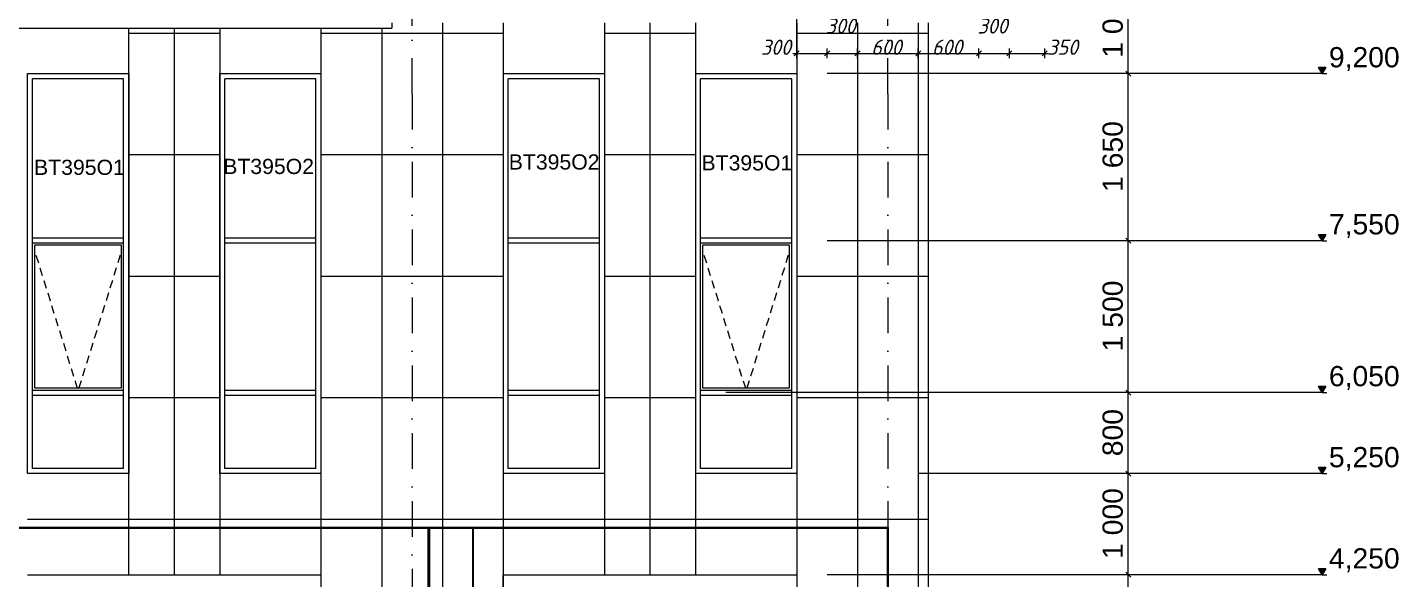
# Model space of a CAD drawing. Header units: millimetres. Extents: x 1499747 to 4230374, y -28481 to 441852.
# Drawn here: x 2554829 to 2568374, y 289125 to 294569 of the extents above; entities that cross this region are included whole.
import ezdxf
from ezdxf.xclip import XClip

# ---------------------------------------------------------------- set-up
doc = ezdxf.new("R2010")
doc.units = ezdxf.units.MM
doc.header["$MEASUREMENT"] = 0
doc.header["$XCLIPFRAME"] = 0
doc.linetypes.add('Штрихпунктирная', pattern=[670.2777624130249, 352.777767181396, -176.388883590699, 0, -141.11111164093])
for name, color, linetype, lineweight in [('1 Фасад_42_Витражные окна_Ном._пера__1_Ном._пера__7', 7, 'Continuous', 18), ('1 Фасад_42_Витражные окна_Ном._пера__20_Ном._пера__1', 1, 'Continuous', 18), ('1 Фасад_42_Витражные окна_Ном._пера__92_Ном._пера__233', 233, 'Continuous', 18), ('1 Фасад_42_Выступы_Ном._пера__1_Ном._пера__7', 7, 'Continuous', 18), ('1 Фасад_42_Конструктив - Перекрытия_Ном._пера__1_Ном._пера__7', 7, 'Continuous', 18), ('1 Фасад_42_Окна Archicad_Ном._пера__87_Ном._пера__251', 250, 'Continuous', 18), ('1 Фасад_42_Отделка керамика_Ном._пера__1_Ном._пера__7', 7, 'Continuous', 18), ('1 Фасад_42_Размер - Общий_Ном._пера__1_Ном._пера__7', 7, 'Continuous', 18), ('1 Фасад_42_Сетка кладки_Ном._пера__20_Ном._пера__1', 1, 'Continuous', 18), ('1 Фасад_42_Сетка кладки_Ном._пера__62_Ном._пера__253', 252, 'Continuous', 18), ('1 Фасад_42_Элемент Модели - Оси_Ном._пера__2_Ном._пера__8', 8, 'Continuous', 18), ('FTP Cable', 130, 'Continuous', 30), ('Кабель 2x4mm', 200, 'Continuous', 30), ('Кабель 2х6 mm', 150, 'Continuous', 30)]:
    doc.layers.add(name, color=color, linetype=linetype, lineweight=lineweight)
doc.styles.add('СГЕНЕРИР_СТИЛЬ_1', font='')
doc.styles.add('СГЕНЕРИР_СТИЛЬ_2', font='arial.ttf')
doc.styles.get('СГЕНЕРИР_СТИЛЬ_1').set_extended_font_data('GOST Common', italic=True)
doc.dimstyles.get("Standard").update_dxf_attribs({"dimtxt": 0.18, "dimasz": 0.18, "dimexe": 0.18, "dimexo": 0.0625, "dimgap": 0.09, "dimtad": 0, "dimtih": 1, "dimtoh": 1, "dimdec": 4, "dimzin": 0, "dimdsep": 46, "dimtxsty": 'Standard', "dimcen": 0.09, "dimadec": 0, "dimazin": 0, "dimtfac": 1, "dimtdec": 4, "dimtofl": 0, "dimtmove": 0, "dimatfit": 3, "dimfxl": 1, "dimtolj": 1, "dimtzin": 0, "dimarcsym": 0})

# ---------------------------------------------------------------- blocks, each defined once
blk = doc.blocks.new('Чертеж_5_42', base_point=(1557140.458579295, 9891.272697047283))
at = {"layer": '1 Фасад_42_Размер - Общий_Ном._пера__1_Ном._пера__7', "linetype": 'Continuous', "true_color": 0x939598}
for points in [[(1561429.739459409, 19091.27269704729), (1561465.989459409, 19153.77269704729), (1561393.489459409, 19153.77269704729)], [(1561429.739459409, 17441.27268948201), (1561465.989459409, 17503.77268948201), (1561393.489459409, 17503.77268948201)], [(1561429.739459409, 15941.27271488866), (1561465.989459409, 16003.77271488866), (1561393.489459409, 16003.77271488866)], [(1561429.739459409, 15141.27269704728), (1561465.989459409, 15203.77269704728), (1561393.489459409, 15203.77269704728)], [(1561429.739459409, 14141.27269704728), (1561465.989459409, 14203.77269704728), (1561393.489459409, 14203.77269704728)]]:
    blk.add_hatch(color=252, dxfattribs=at).paths.add_polyline_path(points)
at = {"layer": '1 Фасад_42_Витражные окна_Ном._пера__1_Ном._пера__7', "color": 252, "linetype": 'Continuous', "true_color": 0x939598}
for p, q in [((1549590.815312161, 19041.27269704728), (1548690.815312162, 19041.27269704728)), ((1548690.815312162, 17466.272689482), (1548690.815312162, 19041.27268948201)), ((1549590.815312161, 17466.272689482), (1549590.815312161, 19041.27268948201)), ((1551490.489785286, 19041.27269704728), (1550590.489785287, 19041.27269704728)), ((1550590.489785287, 17466.272689482), (1550590.489785287, 19041.27268948201)), ((1551490.489785286, 17466.27268948201), (1551490.489785286, 19041.27268948201)), ((1554290.196614084, 19041.27269704728), (1553390.196614085, 19041.27269704728)), ((1553390.196614085, 17466.272689482), (1553390.196614085, 19041.27268948201)), ((1554290.196614084, 17466.27268948201), (1554290.196614084, 19041.27268948201)), ((1556190.196614087, 19041.27269704728), (1555290.196614088, 19041.27269704728)), ((1555290.196614088, 17466.27268948201), (1555290.196614088, 19041.27268948201)), ((1556190.196614087, 17466.27268948201), (1556190.196614087, 19041.27268948201)), ((1548690.815312162, 17441.27268948201), (1548690.815312162, 17466.272689482)), ((1549590.815312161, 17466.272689482), (1548690.815312162, 17466.27268948201)), ((1548690.815312162, 17416.272689482), (1548690.815312162, 17441.27271488866)), ((1549590.815312161, 17416.27268948201), (1548690.815312162, 17416.27268948201)), ((1548690.815312162, 15941.27271488866), (1548690.815312162, 17416.272689482)), ((1548710.8153059, 17396.27268990545), (1548710.8153059, 15986.27271446522)), ((1549570.815313007, 17396.27268990545), (1548710.8153059, 17396.27268990545)), ((1549570.815313007, 15986.27271446522), (1549570.815313007, 17396.27268990545)), ((1549590.815312161, 17441.27268948201), (1549590.815312161, 17466.272689482)), ((1549590.815312161, 17416.27268948201), (1549590.815312161, 17441.27271488866)), ((1549590.815312161, 15966.27271468478), (1549590.815312161, 17416.27268948201)), ((1550590.489785287, 17441.27268948201), (1550590.489785287, 17466.272689482)), ((1551490.489785286, 17466.27268948201), (1550590.489785287, 17466.27268948201)), ((1550590.489785287, 17416.272689482), (1550590.489785287, 17441.27271488866)), ((1551490.489785286, 17416.27268948201), (1550590.489785287, 17416.27268948201)), ((1550590.489785287, 15941.27271488866), (1550590.489785287, 17416.272689482)), ((1551490.489785286, 17441.27268948201), (1551490.489785286, 17466.27268948201)), ((1551490.489785286, 17416.272689482), (1551490.489785286, 17441.27271488866)), ((1551490.489785286, 15966.27271468478), (1551490.489785286, 17416.272689482)), ((1553390.196614085, 17441.27268948201), (1553390.196614085, 17466.272689482)), ((1554290.196614084, 17466.27268948201), (1553390.196614085, 17466.27268948201)), ((1553390.196614085, 17416.27268948201), (1553390.196614085, 17441.27271488866)), ((1554290.196614084, 17416.27268948201), (1553390.196614085, 17416.27268948201)), ((1553390.196614085, 15941.27271488866), (1553390.196614085, 17416.27268948201)), ((1554290.196614084, 17441.27268948201), (1554290.196614084, 17466.27268948201)), ((1554290.196614084, 17416.272689482), (1554290.196614084, 17441.27271488866)), ((1554290.196614084, 15966.27271468478), (1554290.196614084, 17416.272689482)), ((1555290.196614088, 17441.27268948201), (1555290.196614088, 17466.27268948201)), ((1556190.196614087, 17466.27268948201), (1555290.196614088, 17466.27268948201)), ((1555290.196614088, 17416.27268948201), (1555290.196614088, 17441.27271488866)), ((1556190.196614087, 17416.27268948201), (1555290.196614088, 17416.27268948201)), ((1555290.196614088, 15941.27271488866), (1555290.196614088, 17416.27268948201)), ((1555310.196607826, 17396.27268990545), (1555310.196607826, 15986.27271446522)), ((1556170.196614934, 17396.27268990545), (1555310.196607826, 17396.27268990545)), ((1556170.196614934, 15986.27271446522), (1556170.196614934, 17396.27268990545)), ((1556190.196614087, 17441.27268948201), (1556190.196614087, 17466.27268948201)), ((1556190.196614087, 17416.27268948201), (1556190.196614087, 17441.27271488866)), ((1556190.196614087, 15966.27271468478), (1556190.196614087, 17416.27268948201)), ((1548710.8153059, 15986.27271446522), (1549570.815313007, 15986.27271446522)), ((1555310.196607826, 15986.27271446522), (1556170.196614934, 15986.27271446522)), ((1548690.815320351, 15966.27271488866), (1549590.815315831, 15966.27271488866)), ((1548690.815312162, 15191.27269704728), (1548690.815312162, 15941.27269420609)), ((1548690.815320351, 15916.27271488866), (1549590.815315831, 15916.27271488866)), ((1549590.815312161, 15941.27271488866), (1549590.815312161, 15966.27271468478)), ((1549590.815312161, 15916.27271488866), (1549590.815312161, 15941.27271488866)), ((1549590.815312161, 15191.27269704728), (1549590.815312161, 15916.27271488866)), ((1550590.489793477, 15966.27271488866), (1551490.489788956, 15966.27271488866)), ((1550590.489785287, 15191.27269704728), (1550590.489785287, 15941.27269420609)), ((1550590.489793477, 15916.27271488866), (1551490.489788956, 15916.27271488866)), ((1551490.489785286, 15941.27271488866), (1551490.489785286, 15966.27271468478)), ((1551490.489785286, 15916.27271488866), (1551490.489785286, 15941.27271488866)), ((1551490.489785286, 15191.27269704728), (1551490.489785286, 15916.27271488866)), ((1553390.196622275, 15966.27271488866), (1554290.196617754, 15966.27271488866)), ((1553390.196614085, 15191.27269704728), (1553390.196614085, 15941.27269420609)), ((1553390.196622275, 15916.27271488866), (1554290.196617754, 15916.27271488866)), ((1554290.196614084, 15941.27271488866), (1554290.196614084, 15966.27271468478)), ((1554290.196614084, 15916.27271488866), (1554290.196614084, 15941.27271488866)), ((1554290.196614084, 15191.27269704728), (1554290.196614084, 15916.27271488866)), ((1555290.196622277, 15966.27271488866), (1556190.196617757, 15966.27271488866)), ((1555290.196614088, 15191.27269704728), (1555290.196614088, 15941.27269420609)), ((1555290.196622277, 15916.27271488866), (1556190.196617757, 15916.27271488866)), ((1556190.196614087, 15941.27271488866), (1556190.196614087, 15966.27271468478)), ((1556190.196614087, 15916.27271488866), (1556190.196614087, 15941.27271488866)), ((1556190.196614087, 15191.27269704728), (1556190.196614087, 15916.27271488866)), ((1549590.815312161, 15191.27269704728), (1548690.815312162, 15191.27269704728)), ((1551490.489785286, 15191.27269704728), (1550590.489785287, 15191.27269704728)), ((1554290.196614084, 15191.27269704728), (1553390.196614085, 15191.27269704728)), ((1556190.196614087, 15191.27269704728), (1555290.196614088, 15191.27269704728))]:
    blk.add_line(p, q, dxfattribs=at)
at = {"layer": '1 Фасад_42_Витражные окна_Ном._пера__92_Ном._пера__233', "color": 252, "linetype": 'Continuous', "true_color": 0x939598}
for p, q in [((1548724.494237085, 17297.16007861077), (1548748.296656275, 17220.78308704481)), ((1549557.136381822, 17297.16007861077), (1549533.333962632, 17220.78308704481)), ((1555323.875539011, 17297.16007861077), (1555347.677958202, 17220.78308704481)), ((1556156.517683749, 17297.16007861077), (1556132.715264558, 17220.78308704481)), ((1548763.17316827, 17173.04746731608), (1548786.97558746, 17096.67047575012)), ((1549518.457450637, 17173.04746731608), (1549494.655031447, 17096.67047575012)), ((1555362.554470196, 17173.04746731608), (1555386.356889387, 17096.67047575012)), ((1556117.838752564, 17173.04746731608), (1556094.036333373, 17096.67047575012)), ((1548801.852099455, 17048.93485602139), (1548825.654518645, 16972.55786445543)), ((1549479.778519452, 17048.93485602139), (1549455.976100262, 16972.55786445543)), ((1555401.233401381, 17048.93485602139), (1555425.035820572, 16972.55786445543)), ((1556079.159821379, 17048.93485602139), (1556055.357402188, 16972.55786445543)), ((1548840.53103064, 16924.82224472671), (1548864.333449831, 16848.44525316075)), ((1548879.209961825, 16800.70963343202), (1548903.012381015, 16724.33264186607)), ((1549402.420657082, 16800.70963343202), (1549378.618237892, 16724.33264186607)), ((1549441.099588268, 16924.82224472671), (1549417.297169077, 16848.44525316075)), ((1555439.912332566, 16924.82224472671), (1555463.714751757, 16848.44525316075)), ((1555478.591263751, 16800.70963343202), (1555502.393682942, 16724.33264186607)), ((1556001.801959009, 16800.70963343202), (1555977.999539818, 16724.33264186607)), ((1556040.480890194, 16924.82224472671), (1556016.678471003, 16848.44525316075)), ((1548917.88889301, 16676.59702213734), (1548941.6913122, 16600.22003057138)), ((1549363.741725897, 16676.59702213734), (1549339.939306707, 16600.22003057138)), ((1555517.270194936, 16676.59702213734), (1555541.072614127, 16600.22003057138)), ((1555963.123027824, 16676.59702213734), (1555939.320608633, 16600.22003057138)), ((1548956.567824195, 16552.48441084266), (1548980.370243385, 16476.1074192767)), ((1549325.062794712, 16552.48441084266), (1549301.260375522, 16476.1074192767)), ((1555555.949126121, 16552.48441084266), (1555579.751545312, 16476.1074192767)), ((1555924.444096639, 16552.48441084266), (1555900.641677448, 16476.1074192767)), ((1548995.24675538, 16428.37179954797), (1549019.04917457, 16351.99480798201)), ((1549286.383863527, 16428.37179954797), (1549262.581444337, 16351.99480798201)), ((1555594.628057306, 16428.37179954797), (1555618.430476497, 16351.99480798201)), ((1555885.765165454, 16428.37179954797), (1555861.962746263, 16351.99480798201)), ((1549033.925686565, 16304.25918825329), (1549057.728105756, 16227.88219668733)), ((1549247.704932342, 16304.25918825329), (1549223.902513152, 16227.88219668733)), ((1555633.306988491, 16304.25918825329), (1555657.109407682, 16227.88219668733)), ((1555847.086234269, 16304.25918825329), (1555823.283815078, 16227.88219668733)), ((1549072.60461775, 16180.1465769586), (1549096.407036941, 16103.76958539264)), ((1549209.026001157, 16180.1465769586), (1549185.223581967, 16103.76958539264)), ((1555671.985919676, 16180.1465769586), (1555695.788338867, 16103.76958539264)), ((1555808.407303084, 16180.1465769586), (1555784.604883893, 16103.76958539264)), ((1549111.283548935, 16056.03396566392), (1549117.012890263, 16037.64970603118)), ((1549117.012890263, 16037.64970603118), (1549133.024213371, 15986.27271446521)), ((1549164.617728644, 16037.64970603118), (1549148.606405536, 15986.27271446521)), ((1549170.347069972, 16056.03396566392), (1549164.617728644, 16037.64970603118)), ((1555710.664850861, 16056.03396566392), (1555716.394192189, 16037.64970603118)), ((1555716.394192189, 16037.64970603118), (1555732.405515298, 15986.27271446522)), ((1555763.999030571, 16037.64970603118), (1555747.987707462, 15986.27271446522)), ((1555769.728371899, 16056.03396566392), (1555763.999030571, 16037.64970603118))]:
    blk.add_line(p, q, dxfattribs=at)
at = {"layer": '1 Фасад_42_Выступы_Ном._пера__1_Ном._пера__7', "color": 252, "linetype": 'Continuous', "true_color": 0x939598}
for p in [(1538165.458579313, 19541.27269006474), (1552240.458579295, 19591.2726970473)]:
    blk.add_line(p, (1552240.458579295, 19541.27269006474), dxfattribs=at)
at = {"layer": '1 Фасад_42_Конструктив - Перекрытия_Ном._пера__1_Ном._пера__7', "linetype": 'Continuous'}
for p, q in [((1556240.196614087, 15141.27269704728), (1556240.405657032, 15141.27269704728)), ((1556240.249007142, 14941.27269704729), (1556240.416241485, 14941.27269704729))]:
    blk.add_line(p, q, dxfattribs=at)
at = {"layer": '1 Фасад_42_Окна Archicad_Ном._пера__87_Ном._пера__251', "color": 252, "linetype": 'Continuous', "true_color": 0x939598}
blk.add_line((1553340.24399038, 14191.27269704729), (1553340.44543463, 14191.27269704729), dxfattribs=at)
at = {"layer": '1 Фасад_42_Отделка керамика_Ном._пера__1_Ном._пера__7', "color": 252, "linetype": 'Continuous', "true_color": 0x939598}
for p, q in [((1557540.458579221, 9891.272751443565), (1557540.458579221, 19591.27275069939)), ((1548640.815312162, 15141.27275144356), (1548640.815312162, 19091.27275144358)), ((1548640.815312162, 19091.27275144358), (1549640.815312161, 19091.27275144358)), ((1549640.815312161, 19091.27275144358), (1549640.815312161, 15141.27275144356)), ((1550540.489762935, 15141.27275144356), (1550540.489762935, 19091.24485197286)), ((1550540.489762935, 19091.24485197286), (1551540.489785286, 19091.24485197286)), ((1551540.489785286, 19091.24485197286), (1551540.489785286, 15141.27275144356)), ((1553340.196591732, 19091.24485197286), (1554340.196614084, 19091.24485197286)), ((1555240.196614088, 19091.27275144358), (1556240.196614087, 19091.27275144358)), ((1549640.815312161, 15141.27275144356), (1548640.815312162, 15141.27275144356)), ((1551540.489785286, 15141.27275144356), (1550540.489762935, 15141.27275144356)), ((1554340.196614084, 15141.27275144356), (1553340.196591732, 15141.27275144356)), ((1556240.196614087, 15141.27275144356), (1555240.196614088, 15141.27275144356)), ((1548640.458618232, 14141.27274399298), (1551540.458618232, 14141.27274399298)), ((1551540.458618232, 14141.27274399298), (1551540.458618232, 9891.272751443565)), ((1553340.45853161, 9891.272758894145), (1553340.45853161, 14141.27275144357)), ((1553340.45853161, 14141.27275144357), (1556240.458579293, 14141.27275144357)), ((1556240.458579293, 14141.27275144357), (1556240.458579293, 9891.272758894145))]:
    blk.add_line(p, q, dxfattribs=at)
at = {"layer": '1 Фасад_42_Размер - Общий_Ном._пера__1_Ном._пера__7', "color": 252, "linetype": 'Continuous', "true_color": 0x939598}
for p, q in [((1559515.403104271, 19091.27269704728), (1559515.403104271, 20091.27269704728)), ((1559490.403104271, 19116.27269704728), (1559540.403104271, 19066.27269704729)), ((1559490.403104271, 19116.27269704728), (1559540.403104271, 19066.27269704729)), ((1561429.739459409, 19091.27269704728), (1561393.489459409, 19153.77269704728)), ((1561393.489459409, 19153.77269704728), (1561465.989459409, 19153.77269704728)), ((1561465.989459409, 19153.77269704728), (1561429.739459409, 19091.27269704728)), ((1561429.739459409, 19091.27269704728), (1556540.196614087, 19091.27269704728)), ((1559562.278104271, 19091.27269704728), (1556540.196614087, 19091.27269704728)), ((1559562.278104271, 19091.27269704728), (1556540.196614087, 19091.27269704728)), ((1559515.403104271, 17441.27268948201), (1559515.403104271, 19091.27269704728)), ((1559515.403104271, 17441.27268948201), (1559515.403104271, 19091.27269704728)), ((1561429.739459409, 19091.27269704728), (1561476.614459409, 19091.27269704728)), ((1561429.739459409, 17441.27268948201), (1561393.489459409, 17503.77268948201)), ((1561393.489459409, 17503.77268948201), (1561465.989459409, 17503.77268948201)), ((1561465.989459409, 17503.77268948201), (1561429.739459409, 17441.27268948201)), ((1561429.739459409, 17441.27268948201), (1556540.196614087, 17441.27268948201)), ((1559562.278104271, 17441.27268948201), (1556540.196614087, 17441.27268948201)), ((1559490.403104271, 17466.27268948201), (1559540.403104271, 17416.272689482)), ((1559490.403104271, 17466.27268948201), (1559540.403104271, 17416.272689482)), ((1559515.403104271, 15941.27271488866), (1559515.403104271, 17441.27268948201)), ((1561429.739459409, 17441.27268948201), (1561476.614459409, 17441.27268948201)), ((1561429.739459409, 15941.27271488866), (1561393.489459409, 16003.77271488866)), ((1561393.489459409, 16003.77271488866), (1561465.989459409, 16003.77271488866)), ((1561465.989459409, 16003.77271488866), (1561429.739459409, 15941.27271488866)), ((1559562.278104271, 15941.27271488866), (1555540.196614088, 15941.27271488866)), ((1559562.278104271, 15941.27271488866), (1555540.196614088, 15941.27271488866)), ((1561429.739459409, 15941.27271488866), (1556540.196614087, 15941.27271488866)), ((1559490.403104271, 15966.27271488866), (1559540.403104271, 15916.27271488866)), ((1559490.403104271, 15966.27271488866), (1559540.403104271, 15916.27271488866)), ((1559515.403104271, 15141.27269704728), (1559515.403104271, 15941.27271488866)), ((1561429.739459409, 15941.27271488866), (1561476.614459409, 15941.27271488866)), ((1561429.739459409, 15141.27269704728), (1561393.489459409, 15203.77269704728)), ((1561393.489459409, 15203.77269704728), (1561465.989459409, 15203.77269704728)), ((1561465.989459409, 15203.77269704728), (1561429.739459409, 15141.27269704728)), ((1559562.278104271, 15141.27269704728), (1557440.458579294, 15141.27269704728)), ((1559562.278104271, 15141.27269704728), (1557440.458579294, 15141.27269704728)), ((1561429.739459409, 15141.27269704728), (1557690.45864704, 15141.27269704728)), ((1559490.403104271, 15166.27269704729), (1559540.403104271, 15116.27269704729)), ((1559490.403104271, 15166.27269704729), (1559540.403104271, 15116.27269704729)), ((1559515.403104271, 14141.27269704728), (1559515.403104271, 15141.27269704728)), ((1561429.739459409, 15141.27269704728), (1561476.614459409, 15141.27269704728)), ((1561429.739459409, 14141.27269704728), (1556540.458579293, 14141.27269704728)), ((1559562.278104271, 14141.27269704728), (1556540.458579293, 14141.27269704728)), ((1559562.278104271, 14141.27269704728), (1556540.458579293, 14141.27269704728)), ((1559490.403104271, 14166.27269704729), (1559540.403104271, 14116.27269704728)), ((1559490.403104271, 14166.27269704729), (1559540.403104271, 14116.27269704728)), ((1559515.403104271, 12691.2726914193), (1559515.403104271, 14141.27269704728)), ((1561429.739459409, 14141.27269704728), (1561393.489459409, 14203.77269704728)), ((1561393.489459409, 14203.77269704728), (1561465.989459409, 14203.77269704728)), ((1561465.989459409, 14203.77269704728), (1561429.739459409, 14141.27269704728)), ((1561429.739459409, 14141.27269704728), (1561476.614459409, 14141.27269704728))]:
    blk.add_line(p, q, dxfattribs=at)
at = {"layer": '1 Фасад_42_Сетка кладки_Ном._пера__20_Ном._пера__1', "color": 252, "linetype": 'Continuous', "true_color": 0x939598}
for p, q in [((1556240.571580952, 19244.01298201003), (1556240.571580952, 19791.27269704728)), ((1556203.071580952, 19290.88798201003), (1556240.571580952, 19290.88798201003)), ((1556265.571580952, 19315.88798201003), (1556215.571580952, 19265.88798201003)), ((1556240.571580952, 19290.88798201003), (1556540.571572011, 19290.88798201003)), ((1556240.571580952, 19290.88798201003), (1556540.571572011, 19290.88798201003)), ((1556565.571572011, 19315.88798201003), (1556515.571572011, 19265.88798201003)), ((1556565.571572011, 19315.88798201003), (1556515.571572011, 19265.88798201003)), ((1556540.571572011, 19244.01298201003), (1556540.571572011, 19337.76298201003)), ((1556540.571572011, 19290.88798201003), (1556840.571591383, 19290.88798201003)), ((1556865.571591383, 19315.88798201003), (1556815.571591383, 19265.88798201003)), ((1556865.571591383, 19315.88798201003), (1556815.571591383, 19265.88798201003)), ((1556840.571591383, 19244.01298201003), (1556840.571591383, 19337.76298201003)), ((1556840.571591383, 19244.01298201003), (1556840.571591383, 19337.76298201003)), ((1556840.571591383, 19290.88798201003), (1557440.571591383, 19290.88798201003)), ((1557465.571591383, 19315.88798201003), (1557415.571591383, 19265.88798201003)), ((1557465.571591383, 19315.88798201003), (1557415.571591383, 19265.88798201003)), ((1557440.571591383, 19244.01298201003), (1557440.571591383, 19337.76298201003)), ((1557440.571591383, 19244.01298201003), (1557440.571591383, 19337.76298201003)), ((1557440.571591383, 19290.88798201003), (1558040.571573501, 19290.88798201003)), ((1558065.571573501, 19315.88798201003), (1558015.571573501, 19265.88798201003)), ((1558065.571573501, 19315.88798201003), (1558015.571573501, 19265.88798201003)), ((1558040.571573501, 19244.01298201003), (1558040.571573501, 19337.76298201003)), ((1558040.571573501, 19244.01298201003), (1558040.571573501, 19337.76298201003)), ((1558040.571573501, 19290.88798201003), (1558340.571572011, 19290.88798201003)), ((1558365.571572011, 19315.88798201003), (1558315.571572011, 19265.88798201003)), ((1558365.571572011, 19315.88798201003), (1558315.571572011, 19265.88798201003)), ((1558340.571572011, 19244.01298201003), (1558340.571572011, 19337.76298201003)), ((1558340.571572011, 19244.01298201003), (1558340.571572011, 19337.76298201003)), ((1558340.571572011, 19290.88798201003), (1558690.458567457, 19290.88798201003)), ((1558665.458567457, 19265.88798201003), (1558715.458567457, 19315.88798201003)), ((1558690.458567457, 19244.01298201003), (1558690.458567457, 19337.76298201003)), ((1558690.458567457, 19290.88798201003), (1558727.958567457, 19290.88798201003))]:
    blk.add_line(p, q, dxfattribs=at)
at = {"layer": '1 Фасад_42_Сетка кладки_Ном._пера__62_Ном._пера__253', "color": 252, "linetype": 'Continuous', "true_color": 0x939598}
for p, q in [((1549640.527615949, 19541.27269006474), (1549640.527615949, 14141.27275144357)), ((1550090.467844732, 19541.27269006474), (1550090.467844732, 14141.27275144357)), ((1550540.349673177, 19541.27269006474), (1550540.349673177, 14141.27275144357)), ((1551540.458618232, 19541.27269006474), (1551540.458618232, 14141.27275144357)), ((1552140.349673177, 19541.27269006474), (1552140.349673177, 9891.272753926638)), ((1552740.349673177, 19591.27275069939), (1552740.349673177, 9891.272753926642)), ((1553340.196591732, 19591.27275069939), (1553340.196591732, 9891.272753926638)), ((1554340.196614084, 19591.27275069939), (1554340.196614084, 14141.27275144357)), ((1554790.196614084, 19591.27275069939), (1554790.196614084, 14141.27275144357)), ((1555240.196614088, 19591.27275069939), (1555240.196614088, 14141.27275144357)), ((1556240.196614087, 19591.27275069939), (1556240.196614087, 9891.272753926638)), ((1556840.196614087, 19591.27275069939), (1556840.196614087, 9891.272753926642)), ((1557440.196614087, 19591.27275069939), (1557440.196614087, 9891.272753926642)), ((1549640.527615949, 19490.83128643173), (1550540.527615953, 19490.83128643174)), ((1551540.458618232, 19490.83128643173), (1553340.458685879, 19490.83128643174)), ((1554340.196614084, 19490.83128643173), (1555240.196614088, 19490.83128643174)), ((1556240.458579293, 19490.83128643173), (1557540.458579221, 19490.83128643174)), ((1549640.527615949, 18290.83128643173), (1549640.815312161, 18290.83128643173)), ((1549640.815312161, 18290.83128643173), (1550540.489762935, 18290.83128643174)), ((1551540.484745554, 18290.83128643173), (1553340.196591732, 18290.83128643174)), ((1553340.196591732, 18290.83128643174), (1553340.458685879, 18290.83128643174)), ((1554340.196614084, 18290.83128643173), (1555240.196614088, 18290.83128643173)), ((1556240.458579293, 18290.83128643173), (1557540.458579221, 18290.83128643174)), ((1549640.527615949, 17090.83128643174), (1549640.815312161, 17090.83128643174)), ((1549640.815312161, 17090.83128643174), (1550540.489762935, 17090.83128643174)), ((1551540.477189862, 17090.83128643174), (1553340.196591732, 17090.83128643174)), ((1553340.196591732, 17090.83128643174), (1553340.458685879, 17090.83128643174)), ((1554340.196614084, 17090.83128643174), (1555240.196614088, 17090.83128643174)), ((1556240.458579293, 17090.83128643174), (1557540.458579221, 17090.83128643174)), ((1549640.527615949, 15890.83128643173), (1549640.815312161, 15890.83128643173)), ((1549640.815312161, 15890.83128643173), (1550540.489762935, 15890.83128643174)), ((1551540.46963417, 15890.83128643173), (1553340.196591732, 15890.83128643174)), ((1553340.196591732, 15890.83128643174), (1553340.458685879, 15890.83128643174)), ((1554340.196614084, 15890.83128643173), (1555240.196614088, 15890.83128643174)), ((1556240.458579293, 15890.83128643173), (1557540.458579221, 15890.83128643174)), ((1548640.49821908, 14690.83128643174), (1553340.219065748, 14690.83128643174)), ((1553340.314580314, 14690.83128643174), (1556240.314614078, 14690.83128643174)), ((1556240.429495411, 14690.83128643174), (1556240.458579293, 14690.83128643174)), ((1556240.458579293, 14690.83128643174), (1557540.458579221, 14690.83128643174))]:
    blk.add_line(p, q, dxfattribs=at)
at = {"layer": '1 Фасад_42_Элемент Модели - Оси_Ном._пера__2_Ном._пера__8', "linetype": 'Штрихпунктирная'}
for p, q in [((1552440.458579294, 18891.27269704729), (1552440.458579294, 19891.27269704729)), ((1557140.458579294, 18891.27269704729), (1557140.458579294, 19891.27269704729)), ((1552440.458579294, 18891.27269704729), (1552440.458579294, 3891.272697047283)), ((1557140.458579294, 18891.27269704729), (1557140.458579294, 3891.272697047283))]:
    blk.add_line(p, q, dxfattribs=at)
at = {"layer": '1 Фасад_42_Витражные окна_Ном._пера__20_Ном._пера__1', "color": 252, "linetype": 'Continuous', "true_color": 0x939598, "char_height": 150, "attachment_point": 4, "style": 'СГЕНЕРИР_СТИЛЬ_2'}
for s, insert in [('\\A1;{\\pql;\\fArial|b0|i0|c204|p0;\\W1.000000;ВТ395О2}', (1553395.411020428, 18217.68075506734)), ('\\A1;{\\pql;\\fArial|b0|i0|c204|p0;\\W1.000000;ВТ395О1}', (1555299.343019761, 18208.86625507042)), ('\\A1;{\\pql;\\fArial|b0|i0|c204|p0;\\W1.000000;ВТ395О1}', (1548706.097022071, 18164.7937550859)), ('\\A1;{\\pql;\\fArial|b0|i0|c204|p0;\\W1.000000;ВТ395О2}', (1550574.771021416, 18173.60825508279))]:
    blk.add_mtext(s, dxfattribs=dict(at, insert=insert))
at = {"layer": '1 Фасад_42_Размер - Общий_Ном._пера__1_Ном._пера__7', "color": 252, "linetype": 'Continuous', "true_color": 0x939598, "char_height": 200, "attachment_point": 7, "rotation": 90, "style": 'СГЕНЕРИР_СТИЛЬ_2'}
for s, insert in [('\\A1;{\\pql;\\fArial|b0|i0|c204|p0;\\W1.000000;1\xa0000}', (1559463.522459082, 19248.08072088914)), ('\\A1;{\\pql;\\fArial|b0|i0|c204|p0;\\W1.000000;1\xa0650}', (1559463.522459082, 17923.0807171065)), ('\\A1;{\\pql;\\fArial|b0|i0|c204|p0;\\W1.000000;1\xa0500}', (1559463.522459082, 16348.08072602719)), ('\\A1;{\\pql;\\fArial|b0|i0|c204|p0;\\W1.000000;800}', (1559463.522459082, 15312.45570000751)), ('\\A1;{\\pql;\\fArial|b0|i0|c204|p0;\\W1.000000;1\xa0000}', (1559463.522459082, 14298.08072088914))]:
    blk.add_mtext(s, dxfattribs=dict(at, insert=insert))
at = {"layer": '1 Фасад_42_Размер - Общий_Ном._пера__1_Ном._пера__7', "color": 252, "linetype": 'Continuous', "true_color": 0x939598, "char_height": 200, "attachment_point": 7, "style": 'СГЕНЕРИР_СТИЛЬ_2'}
for s, insert in [('\\A1;{\\pql;\\fArial|b0|i0|c204|p0;\\W1.000000;9,200}', (1561497.239464566, 19116.16226958721)), ('\\A1;{\\pql;\\fArial|b0|i0|c204|p0;\\W1.000000;7,550}', (1561497.239464566, 17466.16226202194)), ('\\A1;{\\pql;\\fArial|b0|i0|c204|p0;\\W1.000000;6,050}', (1561497.239464566, 15966.16228742858)), ('\\A1;{\\pql;\\fArial|b0|i0|c204|p0;\\W1.000000;5,250}', (1561497.239464566, 15166.16226958721)), ('\\A1;{\\pql;\\fArial|b0|i0|c204|p0;\\W1.000000;4,250}', (1561497.239464566, 14166.16226958721))]:
    blk.add_mtext(s, dxfattribs=dict(at, insert=insert))
at = {"layer": '1 Фасад_42_Сетка кладки_Ном._пера__20_Ном._пера__1', "color": 252, "linetype": 'Continuous', "true_color": 0x939598, "char_height": 150, "attachment_point": 7, "style": 'СГЕНЕРИР_СТИЛЬ_1'}
for s, insert in [('\\A1;{\\pql;\\fGOST Common|b0|i1|c204|p0;\\W1.000000;300}', (1556525.807831697, 19486.84541956303)), ('\\A1;{\\pql;\\fGOST Common|b0|i1|c204|p0;\\W1.000000;300}', (1558025.807822756, 19486.84541956303)), ('\\A1;{\\pql;\\fGOST Common|b0|i1|c204|p0;\\W1.000000;300}', (1555886.044082306, 19276.84541121838)), ('\\A1;{\\pql;\\fGOST Common|b0|i1|c204|p0;\\W1.000000;600}', (1556975.807841383, 19276.84541121838)), ('\\A1;{\\pql;\\fGOST Common|b0|i1|c204|p0;\\W1.000000;600}', (1557575.807832442, 19276.84541121838)), ('\\A1;{\\pql;\\fGOST Common|b0|i1|c204|p0;\\W1.000000;350}', (1558715.458566103, 19276.84541121838))]:
    blk.add_mtext(s, dxfattribs=dict(at, insert=insert))
blk = doc.blocks.new('*D236')
at = {"layer": 'Defpoints', "color": 0, "lineweight": 30, "transparency": 16777216}
for p in [(2558794.907847139, 289627.4275278735), (2558794.907847139, 285172.009774026), (2559229.68079261, 285172.009774026)]:
    blk.add_point(p, dxfattribs=at)
at = {"layer": 'FTP Cable', "color": 0, "lineweight": -2, "transparency": 16777216}
for p, q in [((2558794.970347139, 289627.4275278735), (2559229.86079261, 289627.4275278735)), ((2559229.68079261, 289627.2475278735), (2559229.68079261, 287524.8086509497)), ((2559229.68079261, 285172.189774026), (2559229.68079261, 287274.6286509497)), ((2558794.970347139, 285172.009774026), (2559229.86079261, 285172.009774026))]:
    blk.add_line(p, q, dxfattribs=at)
at = {"layer": 'FTP Cable', "color": 0, "lineweight": 30, "transparency": 16777216}
for points in [[(2559229.65079261, 289627.2475278735), (2559229.71079261, 289627.2475278735), (2559229.68079261, 289627.4275278735)], [(2559229.65079261, 285172.189774026), (2559229.71079261, 285172.189774026), (2559229.68079261, 285172.009774026)]]:
    blk.add_solid(points, dxfattribs=at)
at = {"layer": 'FTP Cable', "color": 0, "lineweight": 25, "transparency": 16777216, "insert": (2559229.68079261, 287399.7186509489), "char_height": 250, "attachment_point": 5}
blk.add_mtext('\\A1;4455', dxfattribs=at)

msp = doc.modelspace()

# ---------------------------------------------------------------- block references
at = {"layer": 'Кабель 2х6 mm', "lineweight": 35}
ref = msp.add_blockref('Чертеж_5_42', (2563328.676852767, 284912.3231347667), dxfattribs=at)
XClip(ref).set_block_clipping_path([(1496000, -1299.057643478904), (1580000, 60181.6414690267)])

# ---------------------------------------------------------------- next in the draw order: linework, layer by layer
at = {"layer": 'Кабель 2x4mm', "color": 30, "lineweight": 30, "true_color": 0xf26722}
msp.add_lwpolyline([(2528302.32123684, 330362.2448218043), (2528302.32123684, 289627.4275278734), (2563328.676852767, 289627.4275278734), (2563328.676852767, 285172.0097740259)], dxfattribs=at)
at = {"layer": 'Кабель 2x4mm', "color": 30, "lineweight": 40, "true_color": 0xf26722}
msp.add_lwpolyline([(2558794.907847138, 285172.0097740259), (2558794.907847138, 289627.4275278734)], dxfattribs=at)

# ---------------------------------------------------------------- next in the draw order: dimensions: what is measured, and where the dimension line sits
at = {"layer": 'FTP Cable', "color": 18, "lineweight": 25, "true_color": 0x000000}
dim = msp.add_linear_dim(base=(2559229.68079261, 285172.009774026), p1=(2558794.907847138, 289627.4275278734), p2=(2558794.907847138, 285172.0097740259), angle=90, dimstyle='Standard', override={"dimtxt": 250, "dimdec": 0}, dxfattribs=at)
dim.commit()
dim.dimension.update_dxf_attribs({"geometry": '*D236', "text_midpoint": (2559229.68079261, 287399.7186509489)})

doc.saveas('drawing.dxf')
